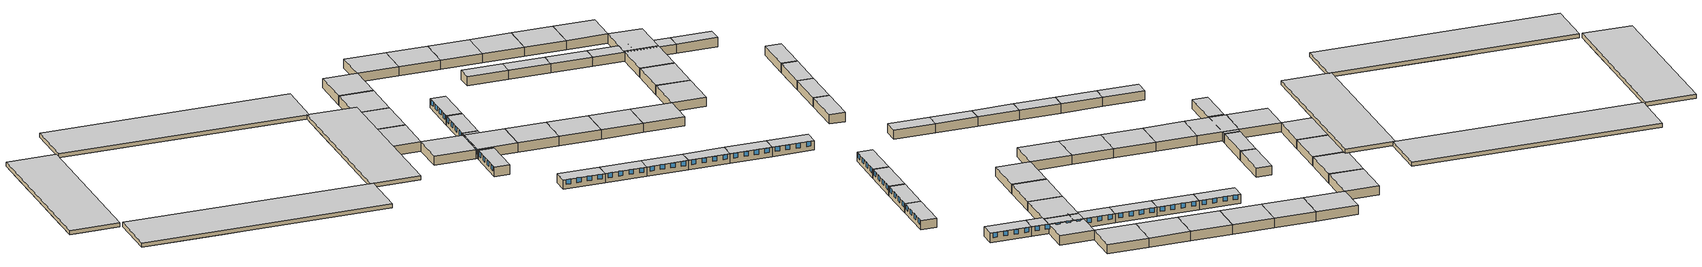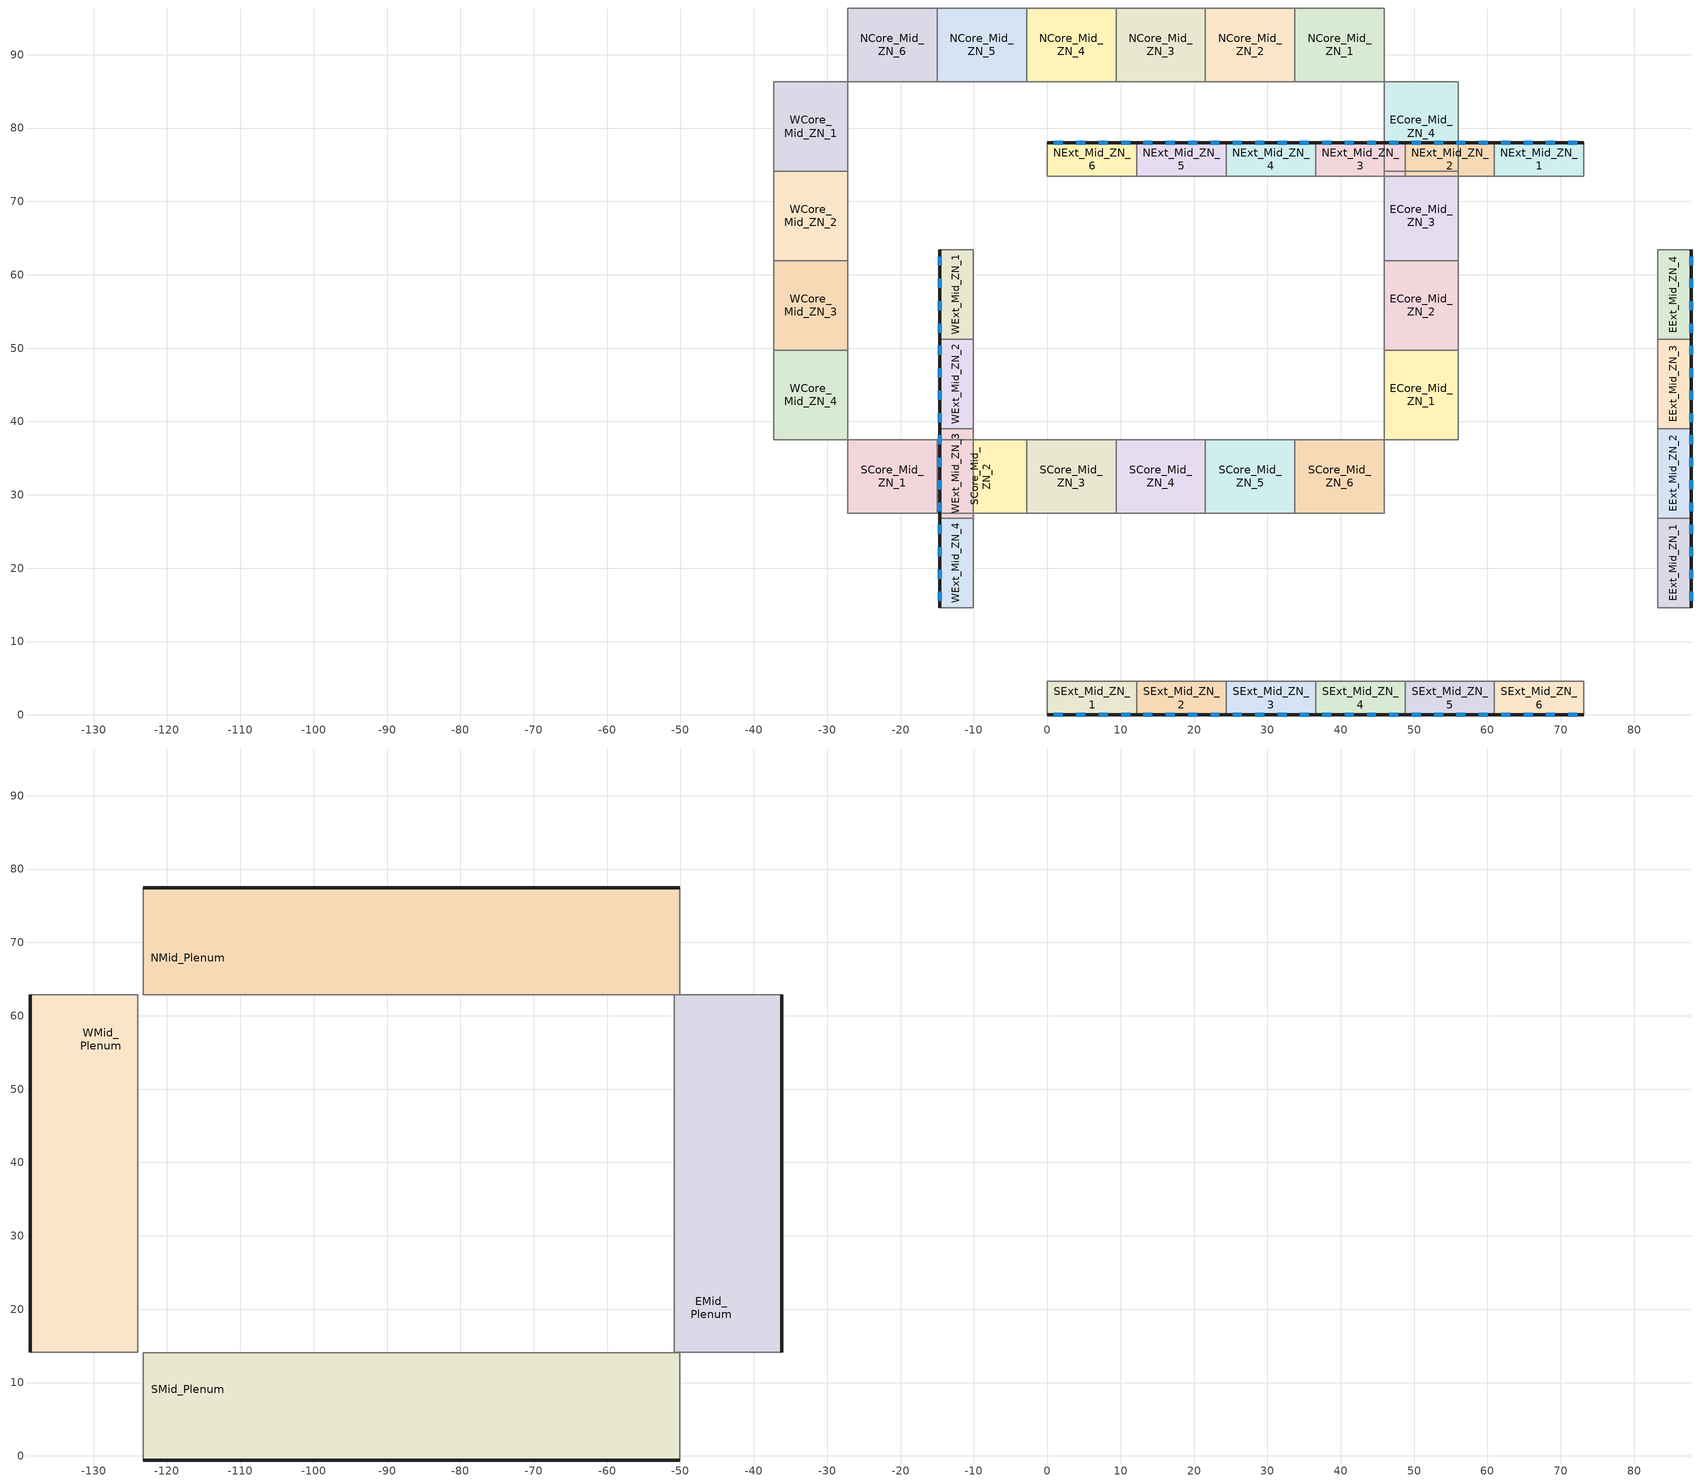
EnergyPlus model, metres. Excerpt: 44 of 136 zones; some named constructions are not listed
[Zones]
SExt_Mid_ZN_1
 floor adiabatic (int_slab_floor): 12.19,4.57 12.19,0 0,0 0,4.57 z19.81
 wall outside (T24NRWallMetalFrame): 0,0 12.19,0 z19.81:22.56
 wall adiabatic (int_wall): 12.19,0 12.19,4.57 0,4.57 0,0 z19.81:22.56
 window (CFS_Glz_807): 0.91,0 2.13,0 / 3.96,0 5.18,0 / 7.01,0 8.23,0 / 10.06,0 11.28,0 z21.18:22.56
 ceiling adiabatic (DropCeiling): 0,4.57 0,0 12.19,0 12.19,4.57 z22.56
SExt_Mid_ZN_2
 floor adiabatic (int_slab_floor): 24.38,4.57 24.38,0 12.19,0 12.19,4.57 z19.81
 wall outside (T24NRWallMetalFrame): 12.19,0 24.38,0 z19.81:22.56
 wall adiabatic (int_wall): 24.38,0 24.38,4.57 12.19,4.57 12.19,0 z19.81:22.56
 window (CFS_Glz_807): 13.11,0 14.33,0 / 16.15,0 17.37,0 / 19.2,0 20.42,0 / 22.25,0 23.47,0 z21.18:22.56
 ceiling adiabatic (DropCeiling): 12.19,4.57 12.19,0 24.38,0 24.38,4.57 z22.56
SExt_Mid_ZN_5
 floor adiabatic (int_slab_floor): 60.96,4.57 60.96,0 48.77,0 48.77,4.57 z19.81
 wall outside (T24NRWallMetalFrame): 48.77,0 60.96,0 z19.81:22.56
 wall adiabatic (int_wall): 60.96,0 60.96,4.57 48.77,4.57 48.77,0 z19.81:22.56
 window (CFS_Glz_807): 49.68,0 50.9,0 / 52.73,0 53.95,0 / 55.78,0 57,0 / 58.83,0 60.05,0 z21.18:22.56
 ceiling adiabatic (DropCeiling): 48.77,4.57 48.77,0 60.96,0 60.96,4.57 z22.56
SExt_Mid_ZN_6
 floor adiabatic (int_slab_floor): 73.15,4.57 73.15,0 60.96,0 60.96,4.57 z19.81
 wall outside (T24NRWallMetalFrame): 60.96,0 73.15,0 z19.81:22.56
 wall adiabatic (int_wall): 73.15,0 73.15,4.57 60.96,4.57 60.96,0 z19.81:22.56
 window (CFS_Glz_807): 61.87,0 63.09,0 / 64.92,0 66.14,0 / 67.97,0 69.19,0 / 71.02,0 72.24,0 z21.18:22.56
 ceiling adiabatic (DropCeiling): 60.96,4.57 60.96,0 73.15,0 73.15,4.57 z22.56
SExt_Mid_ZN_4
 floor adiabatic (int_slab_floor): 48.77,4.57 48.77,0 36.58,0 36.58,4.57 z19.81
 wall outside (T24NRWallMetalFrame): 36.58,0 48.77,0 z19.81:22.56
 wall adiabatic (int_wall): 48.77,0 48.77,4.57 36.58,4.57 36.58,0 z19.81:22.56
 window (CFS_Glz_807): 37.49,0 38.71,0 / 40.54,0 41.76,0 / 43.59,0 44.81,0 / 46.63,0 47.85,0 z21.18:22.56
 ceiling adiabatic (DropCeiling): 36.58,4.57 36.58,0 48.77,0 48.77,4.57 z22.56
SExt_Mid_ZN_3
 floor adiabatic (int_slab_floor): 36.58,4.57 36.58,0 24.38,0 24.38,4.57 z19.81
 wall outside (T24NRWallMetalFrame): 24.38,0 36.58,0 z19.81:22.56
 wall adiabatic (int_wall): 36.58,0 36.58,4.57 24.38,4.57 24.38,0 z19.81:22.56
 window (CFS_Glz_807): 25.3,0 26.52,0 / 28.35,0 29.57,0 / 31.39,0 32.61,0 / 34.44,0 35.66,0 z21.18:22.56
 ceiling adiabatic (DropCeiling): 24.38,4.57 24.38,0 36.58,0 36.58,4.57 z22.56
SCore_Mid_ZN_1
 floor adiabatic (int_slab_floor): -15.02,37.54 -15.02,27.48 -27.21,27.48 -27.21,37.54 z19.81
 wall adiabatic (int_wall): -15.02,27.48 -15.02,37.54 -27.21,37.54 -27.21,27.48 -15.02,27.48 z19.81:22.56
 ceiling adiabatic (DropCeiling): -27.21,37.54 -27.21,27.48 -15.02,27.48 -15.02,37.54 z22.56
SCore_Mid_ZN_4
 floor adiabatic (int_slab_floor): 21.56,37.54 21.56,27.48 9.37,27.48 9.37,37.54 z19.81
 wall adiabatic (int_wall): 9.37,27.48 21.56,27.48 21.56,37.54 9.37,37.54 9.37,27.48 z19.81:22.56
 ceiling adiabatic (DropCeiling): 9.37,37.54 9.37,27.48 21.56,27.48 21.56,37.54 z22.56
SCore_Mid_ZN_2
 floor adiabatic (int_slab_floor): -2.82,37.54 -2.82,27.48 -15.02,27.48 -15.02,37.54 z19.81
 wall adiabatic (int_wall): -15.02,27.48 -2.82,27.48 -2.82,37.54 -15.02,37.54 -15.02,27.48 z19.81:22.56
 ceiling adiabatic (DropCeiling): -15.02,37.54 -15.02,27.48 -2.82,27.48 -2.82,37.54 z22.56
SCore_Mid_ZN_5
 floor adiabatic (int_slab_floor): 33.75,37.54 33.75,27.48 21.56,27.48 21.56,37.54 z19.81
 wall adiabatic (int_wall): 21.56,27.48 33.75,27.48 33.75,37.54 21.56,37.54 21.56,27.48 z19.81:22.56
 ceiling adiabatic (DropCeiling): 21.56,37.54 21.56,27.48 33.75,27.48 33.75,37.54 z22.56
SCore_Mid_ZN_3
 floor adiabatic (int_slab_floor): 9.37,37.54 9.37,27.48 -2.82,27.48 -2.82,37.54 z19.81
 wall adiabatic (int_wall): -2.82,27.48 9.37,27.48 9.37,37.54 -2.82,37.54 -2.82,27.48 z19.81:22.56
 ceiling adiabatic (DropCeiling): -2.82,37.54 -2.82,27.48 9.37,27.48 9.37,37.54 z22.56
SCore_Mid_ZN_6
 floor adiabatic (int_slab_floor): 45.94,37.54 45.94,27.48 33.75,27.48 33.75,37.54 z19.81
 wall adiabatic (int_wall): 33.75,27.48 45.94,27.48 45.94,37.54 33.75,37.54 33.75,27.48 z19.81:22.56
 ceiling adiabatic (DropCeiling): 33.75,37.54 33.75,27.48 45.94,27.48 45.94,37.54 z22.56
EExt_Mid_ZN_1
 floor adiabatic (int_slab_floor): 87.78,26.82 87.78,14.63 83.21,14.63 83.21,26.82 z19.81
 wall outside (T24NRWallMetalFrame): 87.78,14.63 87.78,26.82 z19.81:22.56
 wall adiabatic (int_wall): 87.78,26.82 83.21,26.82 83.21,14.63 87.78,14.63 z19.81:22.56
 window (CFS_Glz_807): 87.78,15.54 87.78,16.76 / 87.78,18.59 87.78,19.81 / 87.78,21.64 87.78,22.86 / 87.78,24.69 87.78,25.91 z21.18:22.56
 ceiling adiabatic (DropCeiling): 83.21,26.82 83.21,14.63 87.78,14.63 87.78,26.82 z22.56
EExt_Mid_ZN_3
 floor adiabatic (int_slab_floor): 87.78,51.21 87.78,39.01 83.21,39.01 83.21,51.21 z19.81
 wall outside (T24NRWallMetalFrame): 87.78,39.01 87.78,51.21 z19.81:22.56
 wall adiabatic (int_wall): 87.78,51.21 83.21,51.21 83.21,39.01 87.78,39.01 z19.81:22.56
 window (CFS_Glz_807): 87.78,39.93 87.78,41.15 / 87.78,42.98 87.78,44.2 / 87.78,46.02 87.78,47.24 / 87.78,49.07 87.78,50.29 z21.18:22.56
 ceiling adiabatic (DropCeiling): 83.21,51.21 83.21,39.01 87.78,39.01 87.78,51.21 z22.56
EExt_Mid_ZN_4
 floor adiabatic (int_slab_floor): 87.78,63.4 87.78,51.21 83.21,51.21 83.21,63.4 z19.81
 wall outside (T24NRWallMetalFrame): 87.78,51.21 87.78,63.4 z19.81:22.56
 wall adiabatic (int_wall): 87.78,63.4 83.21,63.4 83.21,51.21 87.78,51.21 z19.81:22.56
 window (CFS_Glz_807): 87.78,52.12 87.78,53.34 / 87.78,55.17 87.78,56.39 / 87.78,58.22 87.78,59.44 / 87.78,61.26 87.78,62.48 z21.18:22.56
 ceiling adiabatic (DropCeiling): 83.21,63.4 83.21,51.21 87.78,51.21 87.78,63.4 z22.56
EExt_Mid_ZN_2
 floor adiabatic (int_slab_floor): 87.78,39.01 87.78,26.82 83.21,26.82 83.21,39.01 z19.81
 wall outside (T24NRWallMetalFrame): 87.78,26.82 87.78,39.01 z19.81:22.56
 wall adiabatic (int_wall): 87.78,39.01 83.21,39.01 83.21,26.82 87.78,26.82 z19.81:22.56
 window (CFS_Glz_807): 87.78,27.74 87.78,28.96 / 87.78,30.78 87.78,32 / 87.78,33.83 87.78,35.05 / 87.78,36.88 87.78,38.1 z21.18:22.56
 ceiling adiabatic (DropCeiling): 83.21,39.01 83.21,26.82 87.78,26.82 87.78,39.01 z22.56
ECore_Mid_ZN_2
 floor adiabatic (int_slab_floor): 56,61.92 56,49.73 45.94,49.73 45.94,61.92 z19.81
 wall adiabatic (int_wall): 56,49.73 56,61.92 45.94,61.92 45.94,49.73 56,49.73 z19.81:22.56
 ceiling adiabatic (DropCeiling): 45.94,61.92 45.94,49.73 56,49.73 56,61.92 z22.56
ECore_Mid_ZN_3
 floor adiabatic (int_slab_floor): 56,74.11 56,61.92 45.94,61.92 45.94,74.11 z19.81
 wall adiabatic (int_wall): 56,61.92 56,74.11 45.94,74.11 45.94,61.92 56,61.92 z19.81:22.56
 ceiling adiabatic (DropCeiling): 45.94,74.11 45.94,61.92 56,61.92 56,74.11 z22.56
ECore_Mid_ZN_1
 floor adiabatic (int_slab_floor): 56,49.73 56,37.54 45.94,37.54 45.94,49.73 z19.81
 wall adiabatic (int_wall): 56,37.54 56,49.73 45.94,49.73 45.94,37.54 56,37.54 z19.81:22.56
 ceiling adiabatic (DropCeiling): 45.94,49.73 45.94,37.54 56,37.54 56,49.73 z22.56
ECore_Mid_ZN_4
 floor adiabatic (int_slab_floor): 56,86.3 56,74.11 45.94,74.11 45.94,86.3 z19.81
 wall adiabatic (int_wall): 56,74.11 56,86.3 45.94,86.3 45.94,74.11 56,74.11 z19.81:22.56
 ceiling adiabatic (DropCeiling): 45.94,86.3 45.94,74.11 56,74.11 56,86.3 z22.56
WExt_Mid_ZN_1
 floor adiabatic (int_slab_floor): -10.06,63.4 -10.06,51.21 -14.63,51.21 -14.63,63.4 z19.81
 wall outside (T24NRWallMetalFrame): -14.63,63.4 -14.63,51.21 z19.81:22.56
 wall adiabatic (int_wall): -14.63,51.21 -10.06,51.21 -10.06,63.4 -14.63,63.4 z19.81:22.56
 window (CFS_Glz_807): -14.63,53.34 -14.63,52.12 / -14.63,56.39 -14.63,55.17 / -14.63,59.44 -14.63,58.22 / -14.63,62.48 -14.63,61.26 z21.18:22.56
 ceiling adiabatic (DropCeiling): -14.63,63.4 -14.63,51.21 -10.06,51.21 -10.06,63.4 z22.56
WCore_Mid_ZN_3
 floor adiabatic (int_slab_floor): -27.21,61.92 -27.21,49.73 -37.27,49.73 -37.27,61.92 z19.81
 wall adiabatic (int_wall): -37.27,61.92 -37.27,49.73 -27.21,49.73 -27.21,61.92 -37.27,61.92 z19.81:22.56
 ceiling adiabatic (DropCeiling): -37.27,61.92 -37.27,49.73 -27.21,49.73 -27.21,61.92 z22.56
WCore_Mid_ZN_1
 floor adiabatic (int_slab_floor): -27.21,86.3 -27.21,74.11 -37.27,74.11 -37.27,86.3 z19.81
 wall adiabatic (int_wall): -37.27,86.3 -37.27,74.11 -27.21,74.11 -27.21,86.3 -37.27,86.3 z19.81:22.56
 ceiling adiabatic (DropCeiling): -37.27,86.3 -37.27,74.11 -27.21,74.11 -27.21,86.3 z22.56
WCore_Mid_ZN_2
 floor adiabatic (int_slab_floor): -27.21,74.11 -27.21,61.92 -37.27,61.92 -37.27,74.11 z19.81
 wall adiabatic (int_wall): -37.27,74.11 -37.27,61.92 -27.21,61.92 -27.21,74.11 -37.27,74.11 z19.81:22.56
 ceiling adiabatic (DropCeiling): -37.27,74.11 -37.27,61.92 -27.21,61.92 -27.21,74.11 z22.56
WCore_Mid_ZN_4
 floor adiabatic (int_slab_floor): -27.21,49.73 -27.21,37.54 -37.27,37.54 -37.27,49.73 z19.81
 wall adiabatic (int_wall): -37.27,49.73 -37.27,37.54 -27.21,37.54 -27.21,49.73 -37.27,49.73 z19.81:22.56
 ceiling adiabatic (DropCeiling): -37.27,49.73 -37.27,37.54 -27.21,37.54 -27.21,49.73 z22.56
WExt_Mid_ZN_4
 floor adiabatic (int_slab_floor): -10.06,26.82 -10.06,14.63 -14.63,14.63 -14.63,26.82 z19.81
 wall outside (T24NRWallMetalFrame): -14.63,26.82 -14.63,14.63 z19.81:22.56
 wall adiabatic (int_wall): -14.63,14.63 -10.06,14.63 -10.06,26.82 -14.63,26.82 z19.81:22.56
 window (CFS_Glz_807): -14.63,16.76 -14.63,15.54 / -14.63,19.81 -14.63,18.59 / -14.63,22.86 -14.63,21.64 / -14.63,25.91 -14.63,24.69 z21.18:22.56
 ceiling adiabatic (DropCeiling): -14.63,26.82 -14.63,14.63 -10.06,14.63 -10.06,26.82 z22.56
WExt_Mid_ZN_3
 floor adiabatic (int_slab_floor): -10.06,39.01 -10.06,26.82 -14.63,26.82 -14.63,39.01 z19.81
 wall outside (T24NRWallMetalFrame): -14.63,39.01 -14.63,26.82 z19.81:22.56
 wall adiabatic (int_wall): -14.63,26.82 -10.06,26.82 -10.06,39.01 -14.63,39.01 z19.81:22.56
 window (CFS_Glz_807): -14.63,28.96 -14.63,27.74 / -14.63,32 -14.63,30.78 / -14.63,35.05 -14.63,33.83 / -14.63,38.1 -14.63,36.88 z21.18:22.56
 ceiling adiabatic (DropCeiling): -14.63,39.01 -14.63,26.82 -10.06,26.82 -10.06,39.01 z22.56
WExt_Mid_ZN_2
 floor adiabatic (int_slab_floor): -10.06,51.21 -10.06,39.01 -14.63,39.01 -14.63,51.21 z19.81
 wall outside (T24NRWallMetalFrame): -14.63,51.21 -14.63,39.01 z19.81:22.56
 wall adiabatic (int_wall): -14.63,39.01 -10.06,39.01 -10.06,51.21 -14.63,51.21 z19.81:22.56
 window (CFS_Glz_807): -14.63,41.15 -14.63,39.93 / -14.63,44.2 -14.63,42.98 / -14.63,47.24 -14.63,46.02 / -14.63,50.29 -14.63,49.07 z21.18:22.56
 ceiling adiabatic (DropCeiling): -14.63,51.21 -14.63,39.01 -10.06,39.01 -10.06,51.21 z22.56
NCore_Mid_ZN_4
 floor adiabatic (int_slab_floor): 9.37,96.36 9.37,86.3 -2.82,86.3 -2.82,96.36 z19.81
 wall adiabatic (int_wall): 9.37,96.36 -2.82,96.36 -2.82,86.3 9.37,86.3 9.37,96.36 z19.81:22.56
 ceiling adiabatic (DropCeiling): -2.82,96.36 -2.82,86.3 9.37,86.3 9.37,96.36 z22.56
NExt_Mid_ZN_4
 floor adiabatic (int_slab_floor): 36.58,78.03 36.58,73.46 24.38,73.46 24.38,78.03 z19.81
 wall outside (T24NRWallMetalFrame): 36.58,78.03 24.38,78.03 z19.81:22.56
 wall adiabatic (int_wall): 24.38,78.03 24.38,73.46 36.58,73.46 36.58,78.03 z19.81:22.56
 window (CFS_Glz_807): 26.52,78.03 25.3,78.03 / 29.57,78.03 28.35,78.03 / 32.61,78.03 31.39,78.03 / 35.66,78.03 34.44,78.03 z21.18:22.56
 ceiling adiabatic (DropCeiling): 24.38,78.03 24.38,73.46 36.58,73.46 36.58,78.03 z22.56
NCore_Mid_ZN_3
 floor adiabatic (int_slab_floor): 21.56,96.36 21.56,86.3 9.37,86.3 9.37,96.36 z19.81
 wall adiabatic (int_wall): 21.56,96.36 9.37,96.36 9.37,86.3 21.56,86.3 21.56,96.36 z19.81:22.56
 ceiling adiabatic (DropCeiling): 9.37,96.36 9.37,86.3 21.56,86.3 21.56,96.36 z22.56
NExt_Mid_ZN_2
 floor adiabatic (int_slab_floor): 60.96,78.03 60.96,73.46 48.77,73.46 48.77,78.03 z19.81
 wall outside (T24NRWallMetalFrame): 60.96,78.03 48.77,78.03 z19.81:22.56
 wall adiabatic (int_wall): 48.77,78.03 48.77,73.46 60.96,73.46 60.96,78.03 z19.81:22.56
 window (CFS_Glz_807): 50.9,78.03 49.68,78.03 / 53.95,78.03 52.73,78.03 / 57,78.03 55.78,78.03 / 60.05,78.03 58.83,78.03 z21.18:22.56
 ceiling adiabatic (DropCeiling): 48.77,78.03 48.77,73.46 60.96,73.46 60.96,78.03 z22.56
NCore_Mid_ZN_6
 floor adiabatic (int_slab_floor): -15.02,96.36 -15.02,86.3 -27.21,86.3 -27.21,96.36 z19.81
 wall adiabatic (int_wall): -15.02,96.36 -27.21,96.36 -27.21,86.3 -15.02,86.3 -15.02,96.36 z19.81:22.56
 ceiling adiabatic (DropCeiling): -27.21,96.36 -27.21,86.3 -15.02,86.3 -15.02,96.36 z22.56
NCore_Mid_ZN_2
 floor adiabatic (int_slab_floor): 33.75,96.36 33.75,86.3 21.56,86.3 21.56,96.36 z19.81
 wall adiabatic (int_wall): 33.75,96.36 21.56,96.36 21.56,86.3 33.75,86.3 33.75,96.36 z19.81:22.56
 ceiling adiabatic (DropCeiling): 21.56,96.36 21.56,86.3 33.75,86.3 33.75,96.36 z22.56
NCore_Mid_ZN_1
 floor adiabatic (int_slab_floor): 45.94,96.36 45.94,86.3 33.75,86.3 33.75,96.36 z19.81
 wall adiabatic (int_wall): 45.94,96.36 33.75,96.36 33.75,86.3 45.94,86.3 45.94,96.36 z19.81:22.56
 ceiling adiabatic (DropCeiling): 33.75,96.36 33.75,86.3 45.94,86.3 45.94,96.36 z22.56
NCore_Mid_ZN_5
 floor adiabatic (int_slab_floor): -2.82,96.36 -2.82,86.3 -15.02,86.3 -15.02,96.36 z19.81
 wall adiabatic (int_wall): -2.82,96.36 -15.02,96.36 -15.02,86.3 -2.82,86.3 -2.82,96.36 z19.81:22.56
 ceiling adiabatic (DropCeiling): -15.02,96.36 -15.02,86.3 -2.82,86.3 -2.82,96.36 z22.56
NExt_Mid_ZN_3
 floor adiabatic (int_slab_floor): 48.77,78.03 48.77,73.46 36.58,73.46 36.58,78.03 z19.81
 wall outside (T24NRWallMetalFrame): 48.77,78.03 36.58,78.03 z19.81:22.56
 wall adiabatic (int_wall): 36.58,78.03 36.58,73.46 48.77,73.46 48.77,78.03 z19.81:22.56
 window (CFS_Glz_807): 38.71,78.03 37.49,78.03 / 41.76,78.03 40.54,78.03 / 44.81,78.03 43.59,78.03 / 47.85,78.03 46.63,78.03 z21.18:22.56
 ceiling adiabatic (DropCeiling): 36.58,78.03 36.58,73.46 48.77,73.46 48.77,78.03 z22.56
NExt_Mid_ZN_5
 floor adiabatic (int_slab_floor): 24.38,78.03 24.38,73.46 12.19,73.46 12.19,78.03 z19.81
 wall outside (T24NRWallMetalFrame): 24.38,78.03 12.19,78.03 z19.81:22.56
 wall adiabatic (int_wall): 12.19,78.03 12.19,73.46 24.38,73.46 24.38,78.03 z19.81:22.56
 window (CFS_Glz_807): 14.33,78.03 13.11,78.03 / 17.37,78.03 16.15,78.03 / 20.42,78.03 19.2,78.03 / 23.47,78.03 22.25,78.03 z21.18:22.56
 ceiling adiabatic (DropCeiling): 12.19,78.03 12.19,73.46 24.38,73.46 24.38,78.03 z22.56
NExt_Mid_ZN_6
 floor adiabatic (int_slab_floor): 12.19,78.03 12.19,73.46 0,73.46 0,78.03 z19.81
 wall outside (T24NRWallMetalFrame): 12.19,78.03 0,78.03 z19.81:22.56
 wall adiabatic (int_wall): 0,78.03 0,73.46 12.19,73.46 12.19,78.03 z19.81:22.56
 window (CFS_Glz_807): 2.13,78.03 0.91,78.03 / 5.18,78.03 3.96,78.03 / 8.23,78.03 7.01,78.03 / 11.28,78.03 10.06,78.03 z21.18:22.56
 ceiling adiabatic (DropCeiling): 0,78.03 0,73.46 12.19,73.46 12.19,78.03 z22.56
NExt_Mid_ZN_1
 floor adiabatic (int_slab_floor): 73.15,78.03 73.15,73.46 60.96,73.46 60.96,78.03 z19.81
 wall outside (T24NRWallMetalFrame): 73.15,78.03 60.96,78.03 z19.81:22.56
 wall adiabatic (int_wall): 60.96,78.03 60.96,73.46 73.15,73.46 73.15,78.03 z19.81:22.56
 window (CFS_Glz_807): 63.09,78.03 61.87,78.03 / 66.14,78.03 64.92,78.03 / 69.19,78.03 67.97,78.03 / 72.24,78.03 71.02,78.03 z21.18:22.56
 ceiling adiabatic (DropCeiling): 60.96,78.03 60.96,73.46 73.15,73.46 73.15,78.03 z22.56
SMid_Plenum
 floor adiabatic (DropCeiling): -50.09,4.02 -50.09,-0.55 -62.28,-0.55 -62.28,4.02 z22.56; -50.09,14.08 -50.09,4.02 -62.28,4.02 -62.28,14.08 z22.56; -111.05,4.02 -111.05,-0.55 -123.24,-0.55 -123.24,4.02 z22.56; -111.05,14.08 -111.05,4.02 -123.24,4.02 -123.24,14.08 z22.56; -86.66,14.08 -86.66,4.02 -98.86,4.02 -98.86,14.08 z22.56; -86.66,4.02 -86.66,-0.55 -98.86,-0.55 -98.86,4.02 z22.56; -74.47,14.08 -74.47,4.02 -86.66,4.02 -86.66,14.08 z22.56; -74.47,4.02 -74.47,-0.55 -86.66,-0.55 -86.66,4.02 z22.56; -62.28,14.08 -62.28,4.02 -74.47,4.02 -74.47,14.08 z22.56; -62.28,4.02 -62.28,-0.55 -74.47,-0.55 -74.47,4.02 z22.56; -98.86,14.08 -98.86,4.02 -111.05,4.02 -111.05,14.08 z22.56; -98.86,4.02 -98.86,-0.55 -111.05,-0.55 -111.05,4.02 z22.56
 wall outside (T24NRWallMetalFrame): -123.24,-0.55 -50.09,-0.55 z22.56:23.77
 wall adiabatic (int_wall): -50.09,-0.55 -50.09,14.08 -123.24,14.08 -123.24,-0.55 z22.56:23.77
 ceiling adiabatic (INT-FLOOR-UNDERSIDE): -123.24,14.08 -123.24,-0.55 -50.09,-0.55 -50.09,14.08 z23.77
NMid_Plenum
 floor adiabatic (DropCeiling): -111.05,77.47 -111.05,72.9 -123.24,72.9 -123.24,77.47 z22.56; -111.05,72.9 -111.05,62.84 -123.24,62.84 -123.24,72.9 z22.56; -50.09,72.9 -50.09,62.84 -62.28,62.84 -62.28,72.9 z22.56; -50.09,77.47 -50.09,72.9 -62.28,72.9 -62.28,77.47 z22.56; -74.47,77.47 -74.47,72.9 -86.66,72.9 -86.66,77.47 z22.56; -74.47,72.9 -74.47,62.84 -86.66,62.84 -86.66,72.9 z22.56; -86.66,77.47 -86.66,72.9 -98.86,72.9 -98.86,77.47 z22.56; -86.66,72.9 -86.66,62.84 -98.86,62.84 -98.86,72.9 z22.56; -98.86,72.9 -98.86,62.84 -111.05,62.84 -111.05,72.9 z22.56; -98.86,77.47 -98.86,72.9 -111.05,72.9 -111.05,77.47 z22.56; -62.28,77.47 -62.28,72.9 -74.47,72.9 -74.47,77.47 z22.56; -62.28,72.9 -62.28,62.84 -74.47,62.84 -74.47,72.9 z22.56
 wall outside (T24NRWallMetalFrame): -50.09,77.47 -123.24,77.47 z22.56:23.77
 wall adiabatic (int_wall): -123.24,77.47 -123.24,62.84 -50.09,62.84 -50.09,77.47 z22.56:23.77
 ceiling adiabatic (INT-FLOOR-UNDERSIDE): -123.24,77.47 -123.24,62.84 -50.09,62.84 -50.09,77.47 z23.77
EMid_Plenum
 floor adiabatic (DropCeiling): -36.22,26.3 -36.22,14.11 -40.8,14.11 -40.8,26.3 z22.56; -40.8,26.3 -40.8,14.11 -50.85,14.11 -50.85,26.3 z22.56; -40.8,38.49 -40.8,26.3 -50.85,26.3 -50.85,38.49 z22.56; -36.22,38.49 -36.22,26.3 -40.8,26.3 -40.8,38.49 z22.56; -36.22,50.68 -36.22,38.49 -40.8,38.49 -40.8,50.68 z22.56; -40.8,50.68 -40.8,38.49 -50.85,38.49 -50.85,50.68 z22.56; -36.22,62.87 -36.22,50.68 -40.8,50.68 -40.8,62.87 z22.56; -40.8,62.87 -40.8,50.68 -50.85,50.68 -50.85,62.87 z22.56
 wall outside (T24NRWallMetalFrame): -36.22,14.11 -36.22,62.87 z22.56:23.77
 wall adiabatic (T24NRWallMetalFrame): -50.85,62.87 -50.85,14.11 z22.56:23.77
 wall adiabatic (int_wall): -36.22,62.87 -50.85,62.87 / -50.85,14.11 -36.22,14.11 z22.56:23.77
 ceiling adiabatic (INT-FLOOR-UNDERSIDE): -50.85,62.87 -50.85,14.11 -36.22,14.11 -36.22,62.87 z23.77
WMid_Plenum
 floor adiabatic (DropCeiling): -134.06,62.87 -134.06,50.68 -138.64,50.68 -138.64,62.87 z22.56; -124.01,62.87 -124.01,50.68 -134.06,50.68 -134.06,62.87 z22.56; -124.01,50.68 -124.01,38.49 -134.06,38.49 -134.06,50.68 z22.56; -134.06,50.68 -134.06,38.49 -138.64,38.49 -138.64,50.68 z22.56; -124.01,38.49 -124.01,26.3 -134.06,26.3 -134.06,38.49 z22.56; -134.06,38.49 -134.06,26.3 -138.64,26.3 -138.64,38.49 z22.56; -134.06,26.3 -134.06,14.11 -138.64,14.11 -138.64,26.3 z22.56; -124.01,26.3 -124.01,14.11 -134.06,14.11 -134.06,26.3 z22.56
 wall outside (T24NRWallMetalFrame): -138.64,62.87 -138.64,14.11 z22.56:23.77
 wall adiabatic (int_wall): -138.64,14.11 -124.01,14.11 -124.01,62.87 -138.64,62.87 z22.56:23.77
 ceiling adiabatic (INT-FLOOR-UNDERSIDE): -138.64,62.87 -138.64,14.11 -124.01,14.11 -124.01,62.87 z23.77
